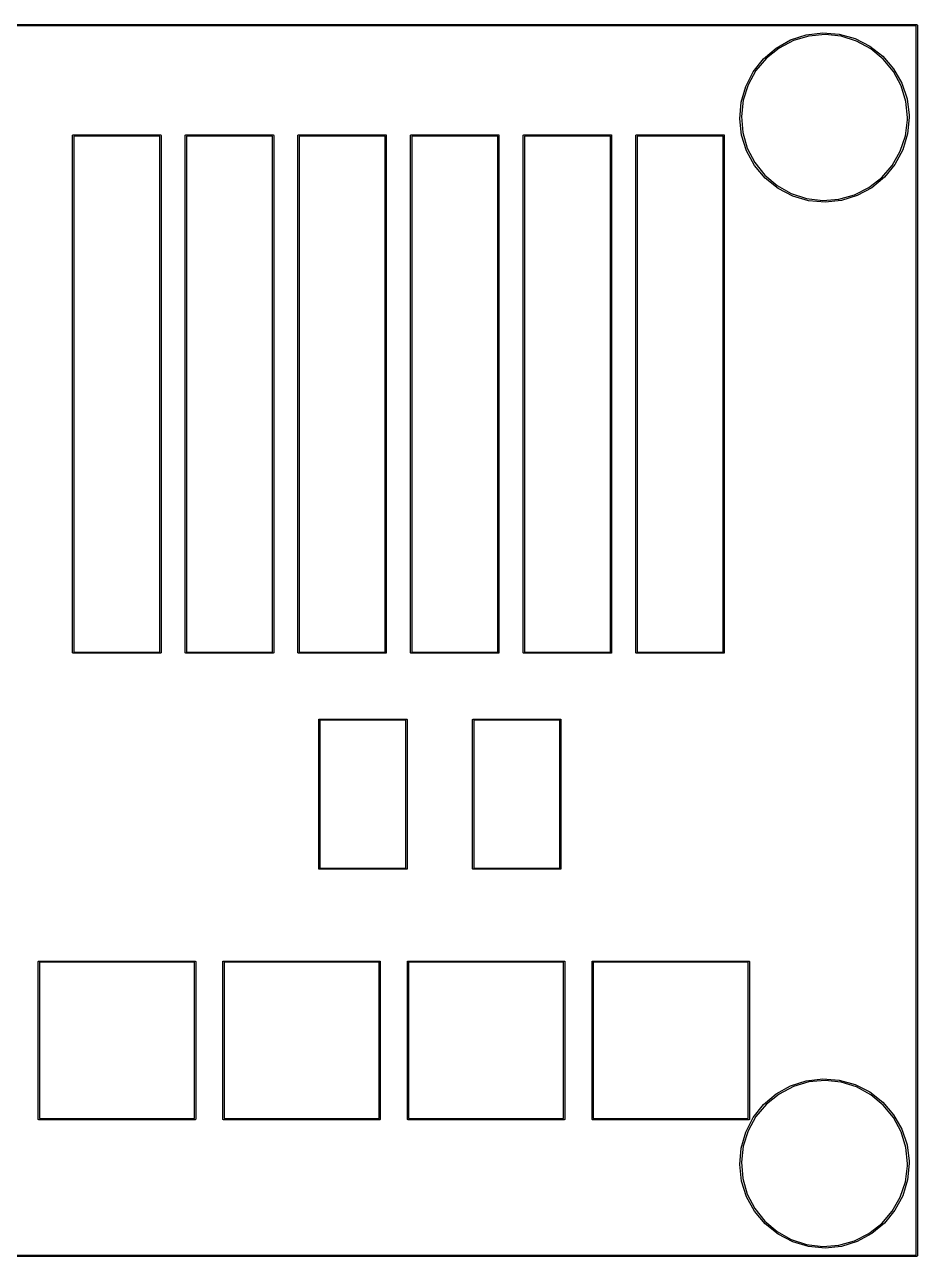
# Model space of a CAD drawing. Extents: x 47 to 146.1, y -90.2 to -39.3.
# Drawn here: x 109.2 to 146.1, y -90.2 to -39.3 of the extents above; entities that cross this region are included whole.
import ezdxf

# ---------------------------------------------------------------- set-up
doc = ezdxf.new("R2010")
doc.units = 0
doc.header["$MEASUREMENT"] = 0
doc.layers.add('BLACK', color=7, linetype='CONTINUOUS')

msp = doc.modelspace()

# ---------------------------------------------------------------- linework, layer by layer
at = {"layer": 'BLACK', "linetype": 'CONTINUOUS'}
for p, q in [((46.9912, -39.345), (146.049, -39.345)), ((146.025, -39.395), (47.015, -39.395)), ((146.025, -90.145), (146.025, -39.395)), ((146.049, -39.345), (146.05, -39.3449)), ((146.05, -39.3449), (146.051, -39.345)), ((146.051, -39.345), (146.051, -39.345)), ((146.051, -39.345), (146.055, -39.3454)), ((146.055, -39.3454), (146.06, -39.3468)), ((146.06, -39.3468), (146.064, -39.3491)), ((146.064, -39.3491), (146.068, -39.3522)), ((146.068, -39.3522), (146.071, -39.356)), ((146.071, -39.356), (146.073, -39.3604)), ((146.073, -39.3604), (146.075, -39.3651)), ((146.075, -39.3651), (146.075, -39.37)), ((146.075, -39.37), (146.075, -39.3712)), ((146.075, -39.3712), (146.075, -90.1688)), ((140.245, -40.3101), (140.841, -39.9773)), ((140.957, -40.0044), (140.365, -40.3141)), ((140.841, -39.9773), (141.489, -39.7665)), ((141.598, -39.8157), (140.957, -40.0044)), ((141.489, -39.7665), (142.167, -39.6858)), ((142.264, -39.7551), (141.598, -39.8157)), ((142.167, -39.6858), (142.847, -39.7381)), ((142.929, -39.825), (142.264, -39.7551)), ((142.847, -39.7381), (143.504, -39.9215)), ((143.567, -40.0226), (142.929, -39.825)), ((143.504, -39.9215), (144.113, -40.2291)), ((144.155, -40.3405), (143.567, -40.0226)), ((139.726, -40.7522), (140.245, -40.3101)), ((140.365, -40.3141), (139.844, -40.7329)), ((144.113, -40.2291), (144.65, -40.649)), ((144.67, -40.7666), (144.155, -40.3405)), ((144.65, -40.649), (145.096, -41.1654)), ((139.302, -41.2867), (139.726, -40.7522)), ((139.844, -40.7329), (139.414, -41.245)), ((145.093, -41.2846), (144.67, -40.7666)), ((145.096, -41.1654), (145.433, -41.7585)), ((138.99, -41.8934), (139.302, -41.2867)), ((139.414, -41.245), (139.092, -41.8307)), ((145.407, -41.8748), (145.093, -41.2846)), ((138.802, -42.5491), (138.99, -41.8934)), ((139.092, -41.8307), (138.89, -42.4679)), ((145.6, -42.5147), (145.407, -41.8748)), ((145.433, -41.7585), (145.648, -42.4057)), ((138.745, -43.2288), (138.802, -42.5491)), ((138.89, -42.4679), (138.815, -43.1322)), ((145.665, -43.18), (145.6, -42.5147)), ((145.648, -42.4057), (145.734, -43.0824)), ((138.815, -43.1322), (138.871, -43.7983)), ((145.664, -43.2756), (145.665, -43.18)), ((145.735, -43.18), (145.668, -43.8588)), ((145.734, -43.0824), (145.735, -43.18)), ((138.821, -43.9067), (138.745, -43.2288)), ((145.58, -43.9388), (145.664, -43.2756)), ((111.205, -43.9151), (111.207, -43.9104)), ((111.205, -43.92), (111.205, -43.9151)), ((111.205, -43.9212), (111.205, -43.92)), ((111.205, -65.2688), (111.205, -43.9212)), ((111.207, -43.9104), (111.209, -43.906)), ((111.209, -43.906), (111.212, -43.9022)), ((111.212, -43.9022), (111.216, -43.8991)), ((111.216, -43.8991), (111.22, -43.8968)), ((111.22, -43.8968), (111.225, -43.8954)), ((111.225, -43.8954), (111.229, -43.895)), ((111.229, -43.895), (111.23, -43.8949)), ((111.23, -43.8949), (111.231, -43.895)), ((111.231, -43.895), (114.829, -43.895)), ((111.255, -43.945), (111.255, -65.245)), ((114.805, -43.945), (111.255, -43.945)), ((114.805, -65.245), (114.805, -43.945)), ((114.829, -43.895), (114.83, -43.8949)), ((114.83, -43.8949), (114.831, -43.895)), ((114.831, -43.895), (114.835, -43.8954)), ((114.835, -43.8954), (114.84, -43.8968)), ((114.84, -43.8968), (114.844, -43.8991)), ((114.844, -43.8991), (114.848, -43.9022)), ((114.848, -43.9022), (114.851, -43.906)), ((114.851, -43.906), (114.853, -43.9104)), ((114.853, -43.9104), (114.855, -43.9151)), ((114.855, -43.9151), (114.855, -43.92)), ((114.855, -43.92), (114.855, -43.9212)), ((114.855, -43.9212), (114.855, -65.2688)), ((115.855, -43.9151), (115.857, -43.9104)), ((115.855, -43.92), (115.855, -43.9151)), ((115.855, -43.9212), (115.855, -43.92)), ((115.855, -65.2688), (115.855, -43.9212)), ((115.857, -43.9104), (115.859, -43.906)), ((115.859, -43.906), (115.862, -43.9022)), ((115.862, -43.9022), (115.866, -43.8991)), ((115.866, -43.8991), (115.87, -43.8968)), ((115.87, -43.8968), (115.875, -43.8954)), ((115.875, -43.8954), (115.879, -43.895)), ((115.879, -43.895), (115.88, -43.8949)), ((115.88, -43.8949), (115.881, -43.895)), ((115.881, -43.895), (119.479, -43.895)), ((115.905, -43.945), (115.905, -65.245)), ((119.455, -43.945), (115.905, -43.945)), ((119.455, -65.245), (119.455, -43.945)), ((119.479, -43.895), (119.48, -43.8949)), ((119.48, -43.8949), (119.481, -43.895)), ((119.481, -43.895), (119.485, -43.8954)), ((119.485, -43.8954), (119.49, -43.8968)), ((119.49, -43.8968), (119.494, -43.8991)), ((119.494, -43.8991), (119.498, -43.9022)), ((119.498, -43.9022), (119.501, -43.906)), ((119.501, -43.906), (119.503, -43.9104)), ((119.503, -43.9104), (119.505, -43.9151)), ((119.505, -43.9151), (119.505, -43.92)), ((119.505, -43.92), (119.505, -43.9212)), ((119.505, -43.9212), (119.505, -65.2688)), ((120.505, -43.9151), (120.507, -43.9104)), ((120.505, -43.92), (120.505, -43.9151)), ((120.505, -43.9212), (120.505, -43.92)), ((120.505, -65.2688), (120.505, -43.9212)), ((120.507, -43.9104), (120.509, -43.906)), ((120.509, -43.906), (120.512, -43.9022)), ((120.512, -43.9022), (120.516, -43.8991)), ((120.516, -43.8991), (120.52, -43.8968)), ((120.52, -43.8968), (120.525, -43.8954)), ((120.525, -43.8954), (120.529, -43.895)), ((120.529, -43.895), (120.53, -43.8949)), ((120.53, -43.8949), (120.531, -43.895)), ((120.531, -43.895), (124.129, -43.895)), ((120.555, -43.945), (120.555, -65.245)), ((124.105, -43.945), (120.555, -43.945)), ((124.105, -65.245), (124.105, -43.945)), ((124.129, -43.895), (124.13, -43.8949)), ((124.13, -43.8949), (124.131, -43.895)), ((124.131, -43.895), (124.135, -43.8954)), ((124.135, -43.8954), (124.14, -43.8968)), ((124.14, -43.8968), (124.144, -43.8991)), ((124.144, -43.8991), (124.148, -43.9022)), ((124.148, -43.9022), (124.151, -43.906)), ((124.151, -43.906), (124.153, -43.9104)), ((124.153, -43.9104), (124.155, -43.9151)), ((124.155, -43.9151), (124.155, -43.92)), ((124.155, -43.92), (124.155, -43.9212)), ((124.155, -43.9212), (124.155, -65.2688)), ((125.155, -43.9151), (125.157, -43.9104)), ((125.155, -43.92), (125.155, -43.9151)), ((125.155, -43.9212), (125.155, -43.92)), ((125.155, -65.2688), (125.155, -43.9212)), ((125.157, -43.9104), (125.159, -43.906)), ((125.159, -43.906), (125.162, -43.9022)), ((125.162, -43.9022), (125.166, -43.8991)), ((125.166, -43.8991), (125.17, -43.8968)), ((125.17, -43.8968), (125.175, -43.8954)), ((125.175, -43.8954), (125.179, -43.895)), ((125.179, -43.895), (125.18, -43.8949)), ((125.18, -43.8949), (125.181, -43.895)), ((125.181, -43.895), (128.779, -43.895)), ((125.205, -43.945), (125.205, -65.245)), ((128.755, -43.945), (125.205, -43.945)), ((128.755, -65.245), (128.755, -43.945)), ((128.779, -43.895), (128.78, -43.8949)), ((128.78, -43.8949), (128.781, -43.895)), ((128.781, -43.895), (128.785, -43.8954)), ((128.785, -43.8954), (128.79, -43.8968)), ((128.79, -43.8968), (128.794, -43.8991)), ((128.794, -43.8991), (128.798, -43.9022)), ((128.798, -43.9022), (128.801, -43.906)), ((128.801, -43.906), (128.803, -43.9104)), ((128.803, -43.9104), (128.805, -43.9151)), ((128.805, -43.9151), (128.805, -43.92)), ((128.805, -43.92), (128.805, -43.9212)), ((128.805, -43.9212), (128.805, -65.2688)), ((129.805, -43.9151), (129.807, -43.9104)), ((129.805, -43.92), (129.805, -43.9151)), ((129.805, -43.9212), (129.805, -43.92)), ((129.805, -65.2688), (129.805, -43.9212)), ((129.807, -43.9104), (129.809, -43.906)), ((129.809, -43.906), (129.812, -43.9022)), ((129.812, -43.9022), (129.816, -43.8991)), ((129.816, -43.8991), (129.82, -43.8968)), ((129.82, -43.8968), (129.825, -43.8954)), ((129.825, -43.8954), (129.829, -43.895)), ((129.829, -43.895), (129.83, -43.8949)), ((129.83, -43.8949), (129.831, -43.895)), ((129.831, -43.895), (133.429, -43.895)), ((129.855, -43.945), (129.855, -65.245)), ((133.405, -43.945), (129.855, -43.945)), ((133.405, -65.245), (133.405, -43.945)), ((133.429, -43.895), (133.43, -43.8949)), ((133.43, -43.8949), (133.431, -43.895)), ((133.431, -43.895), (133.435, -43.8954)), ((133.435, -43.8954), (133.44, -43.8968)), ((133.44, -43.8968), (133.444, -43.8991)), ((133.444, -43.8991), (133.448, -43.9022)), ((133.448, -43.9022), (133.451, -43.906)), ((133.451, -43.906), (133.453, -43.9104)), ((133.453, -43.9104), (133.455, -43.9151)), ((133.455, -43.9151), (133.455, -43.92)), ((133.455, -43.92), (133.455, -43.9212)), ((133.455, -43.9212), (133.455, -65.2688)), ((134.455, -43.9151), (134.457, -43.9104)), ((134.455, -43.92), (134.455, -43.9151)), ((134.455, -43.9212), (134.455, -43.92)), ((134.455, -65.2688), (134.455, -43.9212)), ((134.457, -43.9104), (134.459, -43.906)), ((134.459, -43.906), (134.462, -43.9022)), ((134.462, -43.9022), (134.466, -43.8991)), ((134.466, -43.8991), (134.47, -43.8968)), ((134.47, -43.8968), (134.475, -43.8954)), ((134.475, -43.8954), (134.479, -43.895)), ((134.479, -43.895), (134.48, -43.8949)), ((134.48, -43.8949), (134.481, -43.895)), ((134.481, -43.895), (138.079, -43.895)), ((134.505, -43.945), (134.505, -65.245)), ((138.055, -43.945), (134.505, -43.945)), ((138.055, -65.245), (138.055, -43.945)), ((138.079, -43.895), (138.08, -43.8949)), ((138.08, -43.8949), (138.081, -43.895)), ((138.081, -43.895), (138.085, -43.8954)), ((138.085, -43.8954), (138.09, -43.8968)), ((138.09, -43.8968), (138.094, -43.8991)), ((138.094, -43.8991), (138.098, -43.9022)), ((138.098, -43.9022), (138.101, -43.906)), ((138.101, -43.906), (138.103, -43.9104)), ((138.103, -43.9104), (138.105, -43.9151)), ((138.105, -43.9151), (138.105, -43.92)), ((138.105, -43.92), (138.105, -43.9212)), ((138.105, -43.9212), (138.105, -65.2688)), ((139.028, -44.5568), (138.821, -43.9067)), ((138.871, -43.7983), (139.056, -44.4408)), ((145.369, -44.5731), (145.58, -43.9388)), ((145.668, -43.8588), (145.471, -44.5118)), ((139.356, -45.1546), (139.028, -44.5568)), ((139.056, -44.4408), (139.361, -45.0354)), ((145.039, -45.1543), (145.369, -44.5731)), ((145.471, -44.5118), (145.151, -45.1141)), ((139.795, -45.6771), (139.356, -45.1546)), ((139.361, -45.0354), (139.776, -45.5592)), ((144.602, -45.6603), (145.039, -45.1543)), ((145.151, -45.1141), (144.72, -45.6427)), ((139.776, -45.5592), (140.285, -45.9924)), ((140.326, -46.1045), (139.795, -45.6771)), ((144.075, -46.0718), (144.602, -45.6603)), ((144.72, -45.6427), (144.194, -46.0775)), ((140.285, -45.9924), (140.869, -46.3185)), ((140.931, -46.4205), (140.326, -46.1045)), ((143.479, -46.3732), (144.075, -46.0718)), ((144.194, -46.0775), (143.594, -46.4019)), ((140.869, -46.3185), (141.505, -46.5251)), ((141.585, -46.6131), (140.931, -46.4205)), ((141.505, -46.5251), (142.168, -46.6042)), ((142.264, -46.6749), (141.585, -46.6131)), ((142.168, -46.6042), (142.835, -46.553)), ((142.943, -46.6036), (142.264, -46.6749)), ((142.835, -46.553), (143.479, -46.3732)), ((143.594, -46.4019), (142.943, -46.6036)), ((111.205, -65.27), (111.205, -65.2688)), ((111.205, -65.2749), (111.205, -65.27)), ((111.207, -65.2796), (111.205, -65.2749)), ((111.209, -65.284), (111.207, -65.2796)), ((111.212, -65.2878), (111.209, -65.284)), ((111.216, -65.2909), (111.212, -65.2878)), ((111.22, -65.2932), (111.216, -65.2909)), ((111.225, -65.2946), (111.22, -65.2932)), ((111.229, -65.295), (111.225, -65.2946)), ((111.23, -65.2951), (111.229, -65.295)), ((111.229, -65.295), (111.229, -65.295)), ((111.231, -65.295), (111.23, -65.2951)), ((114.829, -65.295), (111.231, -65.295)), ((111.255, -65.245), (114.805, -65.245)), ((114.83, -65.2951), (114.829, -65.295)), ((114.831, -65.295), (114.83, -65.2951)), ((114.835, -65.2946), (114.831, -65.295)), ((114.831, -65.295), (114.831, -65.295)), ((114.84, -65.2932), (114.835, -65.2946)), ((114.844, -65.2909), (114.84, -65.2932)), ((114.848, -65.2878), (114.844, -65.2909)), ((114.851, -65.284), (114.848, -65.2878)), ((114.853, -65.2796), (114.851, -65.284)), ((114.855, -65.2749), (114.853, -65.2796)), ((114.855, -65.2688), (114.855, -65.27)), ((114.855, -65.27), (114.855, -65.2749)), ((115.855, -65.27), (115.855, -65.2688)), ((115.855, -65.2749), (115.855, -65.27)), ((115.857, -65.2796), (115.855, -65.2749)), ((115.859, -65.284), (115.857, -65.2796)), ((115.862, -65.2878), (115.859, -65.284)), ((115.866, -65.2909), (115.862, -65.2878)), ((115.87, -65.2932), (115.866, -65.2909)), ((115.875, -65.2946), (115.87, -65.2932)), ((115.879, -65.295), (115.875, -65.2946)), ((115.88, -65.2951), (115.879, -65.295)), ((115.879, -65.295), (115.879, -65.295)), ((115.881, -65.295), (115.88, -65.2951)), ((119.479, -65.295), (115.881, -65.295)), ((115.905, -65.245), (119.455, -65.245)), ((119.48, -65.2951), (119.479, -65.295)), ((119.481, -65.295), (119.48, -65.2951)), ((119.485, -65.2946), (119.481, -65.295)), ((119.481, -65.295), (119.481, -65.295)), ((119.49, -65.2932), (119.485, -65.2946)), ((119.494, -65.2909), (119.49, -65.2932)), ((119.498, -65.2878), (119.494, -65.2909)), ((119.501, -65.284), (119.498, -65.2878)), ((119.503, -65.2796), (119.501, -65.284)), ((119.505, -65.2749), (119.503, -65.2796)), ((119.505, -65.2688), (119.505, -65.27)), ((119.505, -65.27), (119.505, -65.2749)), ((120.505, -65.27), (120.505, -65.2688)), ((120.505, -65.2749), (120.505, -65.27)), ((120.507, -65.2796), (120.505, -65.2749)), ((120.509, -65.284), (120.507, -65.2796)), ((120.512, -65.2878), (120.509, -65.284)), ((120.516, -65.2909), (120.512, -65.2878)), ((120.52, -65.2932), (120.516, -65.2909)), ((120.525, -65.2946), (120.52, -65.2932)), ((120.529, -65.295), (120.525, -65.2946)), ((120.53, -65.2951), (120.529, -65.295)), ((120.529, -65.295), (120.529, -65.295)), ((120.531, -65.295), (120.53, -65.2951)), ((124.129, -65.295), (120.531, -65.295)), ((120.555, -65.245), (124.105, -65.245)), ((124.13, -65.2951), (124.129, -65.295)), ((124.131, -65.295), (124.13, -65.2951)), ((124.135, -65.2946), (124.131, -65.295)), ((124.131, -65.295), (124.131, -65.295)), ((124.14, -65.2932), (124.135, -65.2946)), ((124.144, -65.2909), (124.14, -65.2932)), ((124.148, -65.2878), (124.144, -65.2909)), ((124.151, -65.284), (124.148, -65.2878)), ((124.153, -65.2796), (124.151, -65.284)), ((124.155, -65.2749), (124.153, -65.2796)), ((124.155, -65.2688), (124.155, -65.27)), ((124.155, -65.27), (124.155, -65.2749)), ((125.155, -65.27), (125.155, -65.2688)), ((125.155, -65.2749), (125.155, -65.27)), ((125.157, -65.2796), (125.155, -65.2749)), ((125.159, -65.284), (125.157, -65.2796)), ((125.162, -65.2878), (125.159, -65.284)), ((125.166, -65.2909), (125.162, -65.2878)), ((125.17, -65.2932), (125.166, -65.2909)), ((125.175, -65.2946), (125.17, -65.2932)), ((125.179, -65.295), (125.175, -65.2946)), ((125.18, -65.2951), (125.179, -65.295)), ((125.179, -65.295), (125.179, -65.295)), ((125.181, -65.295), (125.18, -65.2951)), ((128.779, -65.295), (125.181, -65.295)), ((125.205, -65.245), (128.755, -65.245)), ((128.78, -65.2951), (128.779, -65.295)), ((128.781, -65.295), (128.78, -65.2951)), ((128.785, -65.2946), (128.781, -65.295)), ((128.781, -65.295), (128.781, -65.295)), ((128.79, -65.2932), (128.785, -65.2946)), ((128.794, -65.2909), (128.79, -65.2932)), ((128.798, -65.2878), (128.794, -65.2909)), ((128.801, -65.284), (128.798, -65.2878)), ((128.803, -65.2796), (128.801, -65.284)), ((128.805, -65.2749), (128.803, -65.2796)), ((128.805, -65.2688), (128.805, -65.27)), ((128.805, -65.27), (128.805, -65.2749)), ((129.805, -65.27), (129.805, -65.2688)), ((129.805, -65.2749), (129.805, -65.27)), ((129.807, -65.2796), (129.805, -65.2749)), ((129.809, -65.284), (129.807, -65.2796)), ((129.812, -65.2878), (129.809, -65.284)), ((129.816, -65.2909), (129.812, -65.2878)), ((129.82, -65.2932), (129.816, -65.2909)), ((129.825, -65.2946), (129.82, -65.2932)), ((129.829, -65.295), (129.825, -65.2946)), ((129.83, -65.2951), (129.829, -65.295)), ((129.829, -65.295), (129.829, -65.295)), ((129.831, -65.295), (129.83, -65.2951)), ((133.429, -65.295), (129.831, -65.295)), ((129.855, -65.245), (133.405, -65.245)), ((133.43, -65.2951), (133.429, -65.295)), ((133.431, -65.295), (133.43, -65.2951)), ((133.435, -65.2946), (133.431, -65.295)), ((133.431, -65.295), (133.431, -65.295)), ((133.44, -65.2932), (133.435, -65.2946)), ((133.444, -65.2909), (133.44, -65.2932)), ((133.448, -65.2878), (133.444, -65.2909)), ((133.451, -65.284), (133.448, -65.2878)), ((133.453, -65.2796), (133.451, -65.284)), ((133.455, -65.2749), (133.453, -65.2796)), ((133.455, -65.2688), (133.455, -65.27)), ((133.455, -65.27), (133.455, -65.2749)), ((134.455, -65.27), (134.455, -65.2688)), ((134.455, -65.2749), (134.455, -65.27)), ((134.457, -65.2796), (134.455, -65.2749)), ((134.459, -65.284), (134.457, -65.2796)), ((134.462, -65.2878), (134.459, -65.284)), ((134.466, -65.2909), (134.462, -65.2878)), ((134.47, -65.2932), (134.466, -65.2909)), ((134.475, -65.2946), (134.47, -65.2932)), ((134.479, -65.295), (134.475, -65.2946)), ((134.48, -65.2951), (134.479, -65.295)), ((134.479, -65.295), (134.479, -65.295)), ((134.481, -65.295), (134.48, -65.2951)), ((138.079, -65.295), (134.481, -65.295)), ((134.505, -65.245), (138.055, -65.245)), ((138.08, -65.2951), (138.079, -65.295)), ((138.081, -65.295), (138.08, -65.2951)), ((138.085, -65.2946), (138.081, -65.295)), ((138.081, -65.295), (138.081, -65.295)), ((138.09, -65.2932), (138.085, -65.2946)), ((138.094, -65.2909), (138.09, -65.2932)), ((138.098, -65.2878), (138.094, -65.2909)), ((138.101, -65.284), (138.098, -65.2878)), ((138.103, -65.2796), (138.101, -65.284)), ((138.105, -65.2749), (138.103, -65.2796)), ((138.105, -65.2688), (138.105, -65.27)), ((138.105, -65.27), (138.105, -65.2749)), ((121.365, -68.0351), (121.367, -68.0304)), ((121.365, -68.04), (121.365, -68.0351)), ((121.365, -68.0412), (121.365, -68.04)), ((121.365, -74.1888), (121.365, -68.0412)), ((121.367, -68.0304), (121.369, -68.026)), ((121.369, -68.026), (121.372, -68.0222)), ((121.372, -68.0222), (121.376, -68.0191)), ((121.376, -68.0191), (121.38, -68.0168)), ((121.38, -68.0168), (121.385, -68.0154)), ((121.385, -68.0154), (121.389, -68.015)), ((121.389, -68.015), (121.39, -68.0149)), ((121.39, -68.0149), (121.391, -68.015)), ((121.391, -68.015), (124.989, -68.015)), ((121.415, -68.065), (121.415, -74.165)), ((124.965, -68.065), (121.415, -68.065)), ((124.965, -74.165), (124.965, -68.065)), ((124.989, -68.015), (124.99, -68.0149)), ((124.99, -68.0149), (124.991, -68.015)), ((124.991, -68.015), (124.995, -68.0154)), ((124.995, -68.0154), (125, -68.0168)), ((125, -68.0168), (125.004, -68.0191)), ((125.004, -68.0191), (125.008, -68.0222)), ((125.008, -68.0222), (125.011, -68.026)), ((125.011, -68.026), (125.013, -68.0304)), ((125.013, -68.0304), (125.015, -68.0351)), ((125.015, -68.0351), (125.015, -68.04)), ((125.015, -68.04), (125.015, -68.0412)), ((125.015, -68.0412), (125.015, -74.1888)), ((127.715, -68.0351), (127.717, -68.0304)), ((127.715, -68.04), (127.715, -68.0351)), ((127.715, -68.0412), (127.715, -68.04)), ((127.715, -74.1888), (127.715, -68.0412)), ((127.717, -68.0304), (127.719, -68.026)), ((127.719, -68.026), (127.722, -68.0222)), ((127.722, -68.0222), (127.726, -68.0191)), ((127.726, -68.0191), (127.73, -68.0168)), ((127.73, -68.0168), (127.735, -68.0154)), ((127.735, -68.0154), (127.739, -68.015)), ((127.739, -68.015), (127.74, -68.0149)), ((127.74, -68.0149), (127.741, -68.015)), ((127.741, -68.015), (131.339, -68.015)), ((127.765, -68.065), (127.765, -74.165)), ((131.315, -68.065), (127.765, -68.065)), ((131.315, -74.165), (131.315, -68.065)), ((131.339, -68.015), (131.34, -68.0149)), ((131.34, -68.0149), (131.341, -68.015)), ((131.341, -68.015), (131.345, -68.0154)), ((131.345, -68.0154), (131.35, -68.0168)), ((131.35, -68.0168), (131.354, -68.0191)), ((131.354, -68.0191), (131.358, -68.0222)), ((131.358, -68.0222), (131.361, -68.026)), ((131.361, -68.026), (131.363, -68.0304)), ((131.363, -68.0304), (131.365, -68.0351)), ((131.365, -68.0351), (131.365, -68.04)), ((131.365, -68.04), (131.365, -68.0412)), ((131.365, -68.0412), (131.365, -74.1888)), ((121.365, -74.19), (121.365, -74.1888)), ((121.365, -74.1949), (121.365, -74.19)), ((121.367, -74.1996), (121.365, -74.1949)), ((121.369, -74.204), (121.367, -74.1996)), ((121.372, -74.2078), (121.369, -74.204)), ((121.376, -74.2109), (121.372, -74.2078)), ((121.38, -74.2132), (121.376, -74.2109)), ((121.385, -74.2146), (121.38, -74.2132)), ((121.389, -74.215), (121.385, -74.2146)), ((121.39, -74.2151), (121.389, -74.215)), ((121.389, -74.215), (121.389, -74.215)), ((121.391, -74.215), (121.39, -74.2151)), ((124.989, -74.215), (121.391, -74.215)), ((121.415, -74.165), (124.965, -74.165)), ((124.99, -74.2151), (124.989, -74.215)), ((124.991, -74.215), (124.99, -74.2151)), ((124.995, -74.2146), (124.991, -74.215)), ((124.991, -74.215), (124.991, -74.215)), ((125, -74.2132), (124.995, -74.2146)), ((125.004, -74.2109), (125, -74.2132)), ((125.008, -74.2078), (125.004, -74.2109)), ((125.011, -74.204), (125.008, -74.2078)), ((125.013, -74.1996), (125.011, -74.204)), ((125.015, -74.1949), (125.013, -74.1996)), ((125.015, -74.1888), (125.015, -74.19)), ((125.015, -74.19), (125.015, -74.1949)), ((127.715, -74.19), (127.715, -74.1888)), ((127.715, -74.1949), (127.715, -74.19)), ((127.717, -74.1996), (127.715, -74.1949)), ((127.719, -74.204), (127.717, -74.1996)), ((127.722, -74.2078), (127.719, -74.204)), ((127.726, -74.2109), (127.722, -74.2078)), ((127.73, -74.2132), (127.726, -74.2109)), ((127.735, -74.2146), (127.73, -74.2132)), ((127.739, -74.215), (127.735, -74.2146)), ((127.74, -74.2151), (127.739, -74.215)), ((127.739, -74.215), (127.739, -74.215)), ((127.741, -74.215), (127.74, -74.2151)), ((131.339, -74.215), (127.741, -74.215)), ((127.765, -74.165), (131.315, -74.165)), ((131.34, -74.2151), (131.339, -74.215)), ((131.341, -74.215), (131.34, -74.2151)), ((131.345, -74.2146), (131.341, -74.215)), ((131.341, -74.215), (131.341, -74.215)), ((131.35, -74.2132), (131.345, -74.2146)), ((131.354, -74.2109), (131.35, -74.2132)), ((131.358, -74.2078), (131.354, -74.2109)), ((131.361, -74.204), (131.358, -74.2078)), ((131.363, -74.1996), (131.361, -74.204)), ((131.365, -74.1949), (131.363, -74.1996)), ((131.365, -74.1888), (131.365, -74.19)), ((131.365, -74.19), (131.365, -74.1949)), ((109.785, -78.0251), (109.787, -78.0204)), ((109.785, -78.03), (109.785, -78.0251)), ((109.785, -78.0312), (109.785, -78.03)), ((109.785, -84.5288), (109.785, -78.0312)), ((109.787, -78.0204), (109.789, -78.016)), ((109.789, -78.016), (109.792, -78.0122)), ((109.792, -78.0122), (109.796, -78.0091)), ((109.796, -78.0091), (109.8, -78.0068)), ((109.8, -78.0068), (109.805, -78.0054)), ((109.805, -78.0054), (109.809, -78.005)), ((109.809, -78.005), (109.81, -78.0049)), ((109.81, -78.0049), (109.811, -78.005)), ((109.811, -78.005), (116.259, -78.005)), ((109.835, -78.055), (109.835, -84.505)), ((116.235, -78.055), (109.835, -78.055)), ((116.235, -84.505), (116.235, -78.055)), ((116.259, -78.005), (116.26, -78.0049)), ((116.26, -78.0049), (116.261, -78.005)), ((116.261, -78.005), (116.265, -78.0054)), ((116.265, -78.0054), (116.27, -78.0068)), ((116.27, -78.0068), (116.274, -78.0091)), ((116.274, -78.0091), (116.278, -78.0122)), ((116.278, -78.0122), (116.281, -78.016)), ((116.281, -78.016), (116.283, -78.0204)), ((116.283, -78.0204), (116.285, -78.0251)), ((116.285, -78.0251), (116.285, -78.03)), ((116.285, -78.03), (116.285, -78.0312)), ((116.285, -78.0312), (116.285, -84.5288)), ((117.405, -78.0251), (117.407, -78.0204)), ((117.405, -78.03), (117.405, -78.0251)), ((117.405, -78.0312), (117.405, -78.03)), ((117.405, -84.5288), (117.405, -78.0312)), ((117.407, -78.0204), (117.409, -78.016)), ((117.409, -78.016), (117.412, -78.0122)), ((117.412, -78.0122), (117.416, -78.0091)), ((117.416, -78.0091), (117.42, -78.0068)), ((117.42, -78.0068), (117.425, -78.0054)), ((117.425, -78.0054), (117.429, -78.005)), ((117.429, -78.005), (117.43, -78.0049)), ((117.43, -78.0049), (117.431, -78.005)), ((117.431, -78.005), (123.879, -78.005)), ((117.455, -78.055), (117.455, -84.505)), ((123.855, -78.055), (117.455, -78.055)), ((123.855, -84.505), (123.855, -78.055)), ((123.879, -78.005), (123.88, -78.0049)), ((123.88, -78.0049), (123.881, -78.005)), ((123.881, -78.005), (123.885, -78.0054)), ((123.885, -78.0054), (123.89, -78.0068)), ((123.89, -78.0068), (123.894, -78.0091)), ((123.894, -78.0091), (123.898, -78.0122)), ((123.898, -78.0122), (123.901, -78.016)), ((123.901, -78.016), (123.903, -78.0204)), ((123.903, -78.0204), (123.905, -78.0251)), ((123.905, -78.0251), (123.905, -78.03)), ((123.905, -78.03), (123.905, -78.0312)), ((123.905, -78.0312), (123.905, -84.5288)), ((125.025, -78.0251), (125.027, -78.0204)), ((125.025, -78.03), (125.025, -78.0251)), ((125.025, -78.0312), (125.025, -78.03)), ((125.025, -84.5288), (125.025, -78.0312)), ((125.027, -78.0204), (125.029, -78.016)), ((125.029, -78.016), (125.032, -78.0122)), ((125.032, -78.0122), (125.036, -78.0091)), ((125.036, -78.0091), (125.04, -78.0068)), ((125.04, -78.0068), (125.045, -78.0054)), ((125.045, -78.0054), (125.049, -78.005)), ((125.049, -78.005), (125.05, -78.0049)), ((125.05, -78.0049), (125.051, -78.005)), ((125.051, -78.005), (131.499, -78.005)), ((125.075, -78.055), (125.075, -84.505)), ((131.475, -78.055), (125.075, -78.055)), ((131.475, -84.505), (131.475, -78.055)), ((131.499, -78.005), (131.5, -78.0049)), ((131.5, -78.0049), (131.501, -78.005)), ((131.501, -78.005), (131.505, -78.0054)), ((131.505, -78.0054), (131.51, -78.0068)), ((131.51, -78.0068), (131.514, -78.0091)), ((131.514, -78.0091), (131.518, -78.0122)), ((131.518, -78.0122), (131.521, -78.016)), ((131.521, -78.016), (131.523, -78.0204)), ((131.523, -78.0204), (131.525, -78.0251)), ((131.525, -78.0251), (131.525, -78.03)), ((131.525, -78.03), (131.525, -78.0312)), ((131.525, -78.0312), (131.525, -84.5288)), ((132.645, -78.0251), (132.647, -78.0204)), ((132.645, -78.03), (132.645, -78.0251)), ((132.645, -78.0312), (132.645, -78.03)), ((132.645, -84.5288), (132.645, -78.0312)), ((132.647, -78.0204), (132.649, -78.016)), ((132.649, -78.016), (132.652, -78.0122)), ((132.652, -78.0122), (132.656, -78.0091)), ((132.656, -78.0091), (132.66, -78.0068)), ((132.66, -78.0068), (132.665, -78.0054)), ((132.665, -78.0054), (132.669, -78.005)), ((132.669, -78.005), (132.67, -78.0049)), ((132.67, -78.0049), (132.671, -78.005)), ((132.671, -78.005), (139.119, -78.005)), ((132.695, -78.055), (132.695, -84.505)), ((139.095, -78.055), (132.695, -78.055)), ((139.095, -84.505), (139.095, -78.055)), ((139.119, -78.005), (139.12, -78.0049)), ((139.12, -78.0049), (139.121, -78.005)), ((139.121, -78.005), (139.125, -78.0054)), ((139.125, -78.0054), (139.13, -78.0068)), ((139.13, -78.0068), (139.134, -78.0091)), ((139.134, -78.0091), (139.138, -78.0122)), ((139.138, -78.0122), (139.141, -78.016)), ((139.141, -78.016), (139.143, -78.0204)), ((139.143, -78.0204), (139.145, -78.0251)), ((139.145, -78.0251), (139.145, -78.03)), ((139.145, -78.03), (139.145, -78.0312)), ((139.145, -78.0312), (139.145, -84.5288)), ((141.489, -82.9465), (142.167, -82.8658)), ((142.167, -82.8658), (142.847, -82.9181)), ((140.245, -83.4901), (140.841, -83.1573)), ((140.957, -83.1844), (140.365, -83.4941)), ((140.841, -83.1573), (141.489, -82.9465)), ((141.598, -82.9957), (140.957, -83.1844)), ((142.264, -82.9351), (141.598, -82.9957)), ((142.929, -83.005), (142.264, -82.9351)), ((142.847, -82.9181), (143.504, -83.1015)), ((143.567, -83.2026), (142.929, -83.005)), ((143.504, -83.1015), (144.113, -83.4091)), ((144.155, -83.5205), (143.567, -83.2026)), ((139.726, -83.9322), (140.245, -83.4901)), ((140.365, -83.4941), (139.844, -83.9129)), ((144.113, -83.4091), (144.65, -83.829)), ((144.67, -83.9466), (144.155, -83.5205)), ((144.65, -83.829), (145.096, -84.3454)), ((139.302, -84.4667), (139.726, -83.9322)), ((139.844, -83.9129), (139.414, -84.425)), ((145.093, -84.4646), (144.67, -83.9466)), ((145.096, -84.3454), (145.433, -84.9385)), ((109.785, -84.53), (109.785, -84.5288)), ((109.785, -84.5349), (109.785, -84.53)), ((109.787, -84.5396), (109.785, -84.5349)), ((109.789, -84.544), (109.787, -84.5396)), ((109.792, -84.5478), (109.789, -84.544)), ((109.796, -84.5509), (109.792, -84.5478)), ((109.8, -84.5532), (109.796, -84.5509)), ((109.805, -84.5546), (109.8, -84.5532)), ((109.809, -84.555), (109.805, -84.5546)), ((109.81, -84.5551), (109.809, -84.555)), ((109.809, -84.555), (109.809, -84.555)), ((109.811, -84.555), (109.81, -84.5551)), ((116.259, -84.555), (109.811, -84.555)), ((109.835, -84.505), (116.235, -84.505)), ((116.26, -84.5551), (116.259, -84.555)), ((116.261, -84.555), (116.26, -84.5551)), ((116.265, -84.5546), (116.261, -84.555)), ((116.261, -84.555), (116.261, -84.555)), ((116.27, -84.5532), (116.265, -84.5546)), ((116.274, -84.5509), (116.27, -84.5532)), ((116.278, -84.5478), (116.274, -84.5509)), ((116.281, -84.544), (116.278, -84.5478)), ((116.283, -84.5396), (116.281, -84.544)), ((116.285, -84.5349), (116.283, -84.5396)), ((116.285, -84.5288), (116.285, -84.53)), ((116.285, -84.53), (116.285, -84.5349)), ((117.405, -84.53), (117.405, -84.5288)), ((117.405, -84.5349), (117.405, -84.53)), ((117.407, -84.5396), (117.405, -84.5349)), ((117.409, -84.544), (117.407, -84.5396)), ((117.412, -84.5478), (117.409, -84.544)), ((117.416, -84.5509), (117.412, -84.5478)), ((117.42, -84.5532), (117.416, -84.5509)), ((117.425, -84.5546), (117.42, -84.5532)), ((117.429, -84.555), (117.425, -84.5546)), ((117.43, -84.5551), (117.429, -84.555)), ((117.429, -84.555), (117.429, -84.555)), ((117.431, -84.555), (117.43, -84.5551)), ((123.879, -84.555), (117.431, -84.555)), ((117.455, -84.505), (123.855, -84.505)), ((123.88, -84.5551), (123.879, -84.555)), ((123.881, -84.555), (123.88, -84.5551)), ((123.885, -84.5546), (123.881, -84.555)), ((123.881, -84.555), (123.881, -84.555)), ((123.89, -84.5532), (123.885, -84.5546)), ((123.894, -84.5509), (123.89, -84.5532)), ((123.898, -84.5478), (123.894, -84.5509)), ((123.901, -84.544), (123.898, -84.5478)), ((123.903, -84.5396), (123.901, -84.544)), ((123.905, -84.5349), (123.903, -84.5396)), ((123.905, -84.5288), (123.905, -84.53)), ((123.905, -84.53), (123.905, -84.5349)), ((125.025, -84.53), (125.025, -84.5288)), ((125.025, -84.5349), (125.025, -84.53)), ((125.027, -84.5396), (125.025, -84.5349)), ((125.029, -84.544), (125.027, -84.5396)), ((125.032, -84.5478), (125.029, -84.544)), ((125.036, -84.5509), (125.032, -84.5478)), ((125.04, -84.5532), (125.036, -84.5509)), ((125.045, -84.5546), (125.04, -84.5532)), ((125.049, -84.555), (125.045, -84.5546)), ((125.05, -84.5551), (125.049, -84.555)), ((125.049, -84.555), (125.049, -84.555)), ((125.051, -84.555), (125.05, -84.5551)), ((131.499, -84.555), (125.051, -84.555)), ((125.075, -84.505), (131.475, -84.505)), ((131.5, -84.5551), (131.499, -84.555)), ((131.501, -84.555), (131.5, -84.5551)), ((131.505, -84.5546), (131.501, -84.555)), ((131.501, -84.555), (131.501, -84.555)), ((131.51, -84.5532), (131.505, -84.5546)), ((131.514, -84.5509), (131.51, -84.5532)), ((131.518, -84.5478), (131.514, -84.5509)), ((131.521, -84.544), (131.518, -84.5478)), ((131.523, -84.5396), (131.521, -84.544)), ((131.525, -84.5349), (131.523, -84.5396)), ((131.525, -84.5288), (131.525, -84.53)), ((131.525, -84.53), (131.525, -84.5349)), ((132.645, -84.53), (132.645, -84.5288)), ((132.645, -84.5349), (132.645, -84.53)), ((132.647, -84.5396), (132.645, -84.5349)), ((132.649, -84.544), (132.647, -84.5396)), ((132.652, -84.5478), (132.649, -84.544)), ((132.656, -84.5509), (132.652, -84.5478)), ((132.66, -84.5532), (132.656, -84.5509)), ((132.665, -84.5546), (132.66, -84.5532)), ((132.669, -84.555), (132.665, -84.5546)), ((132.67, -84.5551), (132.669, -84.555)), ((132.669, -84.555), (132.669, -84.555)), ((132.671, -84.555), (132.67, -84.5551)), ((139.119, -84.555), (132.671, -84.555)), ((132.695, -84.505), (139.095, -84.505)), ((138.99, -85.0734), (139.302, -84.4667)), ((139.414, -84.425), (139.092, -85.0107)), ((139.12, -84.5551), (139.119, -84.555)), ((139.121, -84.555), (139.12, -84.5551)), ((139.125, -84.5546), (139.121, -84.555)), ((139.121, -84.555), (139.121, -84.555)), ((139.13, -84.5532), (139.125, -84.5546)), ((139.134, -84.5509), (139.13, -84.5532)), ((139.138, -84.5478), (139.134, -84.5509)), ((139.141, -84.544), (139.138, -84.5478)), ((139.143, -84.5396), (139.141, -84.544)), ((139.145, -84.5349), (139.143, -84.5396)), ((139.145, -84.5288), (139.145, -84.53)), ((139.145, -84.53), (139.145, -84.5349)), ((145.407, -85.0548), (145.093, -84.4646)), ((138.802, -85.7291), (138.99, -85.0734)), ((139.092, -85.0107), (138.89, -85.6479)), ((145.6, -85.6947), (145.407, -85.0548)), ((145.433, -84.9385), (145.648, -85.5857)), ((138.745, -86.4088), (138.802, -85.7291)), ((138.89, -85.6479), (138.815, -86.3122)), ((145.665, -86.36), (145.6, -85.6947)), ((145.648, -85.5857), (145.734, -86.2624)), ((138.821, -87.0867), (138.745, -86.4088)), ((138.815, -86.3122), (138.871, -86.9783)), ((145.664, -86.4556), (145.665, -86.36)), ((145.735, -86.36), (145.668, -87.0388)), ((145.734, -86.2624), (145.735, -86.36)), ((145.58, -87.1188), (145.664, -86.4556)), ((139.028, -87.7368), (138.821, -87.0867)), ((138.871, -86.9783), (139.056, -87.6208)), ((145.369, -87.7531), (145.58, -87.1188)), ((145.668, -87.0388), (145.471, -87.6918)), ((139.356, -88.3346), (139.028, -87.7368)), ((139.056, -87.6208), (139.361, -88.2154)), ((145.039, -88.3343), (145.369, -87.7531)), ((145.471, -87.6918), (145.151, -88.2941)), ((139.795, -88.8571), (139.356, -88.3346)), ((139.361, -88.2154), (139.776, -88.7392)), ((144.602, -88.8403), (145.039, -88.3343)), ((145.151, -88.2941), (144.72, -88.8227)), ((139.776, -88.7392), (140.285, -89.1724)), ((140.326, -89.2845), (139.795, -88.8571)), ((144.075, -89.2518), (144.602, -88.8403)), ((144.72, -88.8227), (144.194, -89.2575)), ((140.285, -89.1724), (140.869, -89.4985)), ((140.931, -89.6005), (140.326, -89.2845)), ((143.479, -89.5532), (144.075, -89.2518)), ((144.194, -89.2575), (143.594, -89.5819)), ((140.869, -89.4985), (141.505, -89.7051)), ((141.585, -89.7931), (140.931, -89.6005)), ((141.505, -89.7051), (142.168, -89.7842)), ((142.264, -89.8549), (141.585, -89.7931)), ((142.168, -89.7842), (142.835, -89.733)), ((142.943, -89.7836), (142.264, -89.8549)), ((142.835, -89.733), (143.479, -89.5532)), ((143.594, -89.5819), (142.943, -89.7836)), ((146.049, -90.195), (46.9912, -90.195)), ((47.015, -90.145), (146.025, -90.145)), ((146.05, -90.1951), (146.049, -90.195)), ((146.055, -90.1946), (146.05, -90.1951)), ((146.06, -90.1932), (146.055, -90.1946)), ((146.064, -90.1909), (146.06, -90.1932)), ((146.068, -90.1878), (146.064, -90.1909)), ((146.071, -90.184), (146.068, -90.1878)), ((146.073, -90.1796), (146.071, -90.184)), ((146.075, -90.1749), (146.073, -90.1796)), ((146.075, -90.1688), (146.075, -90.17)), ((146.075, -90.17), (146.075, -90.1712)), ((146.075, -90.1712), (146.075, -90.1712)), ((146.075, -90.1712), (146.075, -90.1749))]:
    msp.add_line(p, q, dxfattribs=at)

doc.saveas('drawing.dxf')
